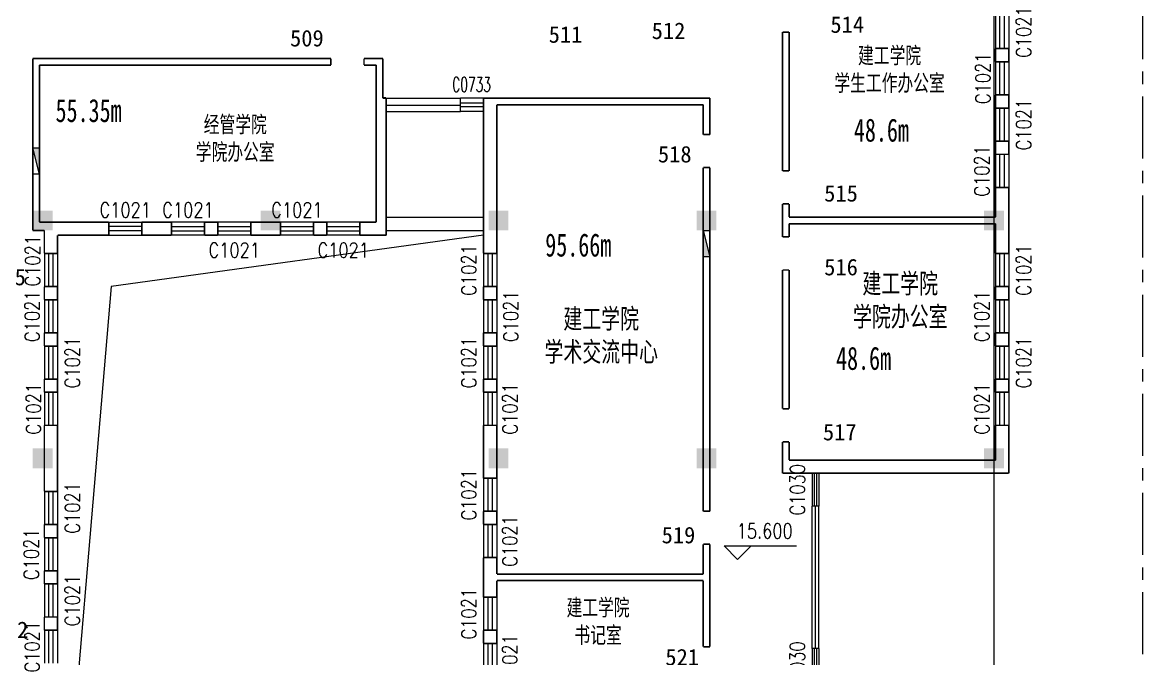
# Model space of a CAD drawing. Extents: x 2719331 to 3465925, y -270324 to -167476.
# Drawn here: x 3397543 to 3431458, y -206462 to -187212 of the extents above; entities that cross this region are included whole.
import ezdxf
from ezdxf.enums import TextEntityAlignment as Align

# ---------------------------------------------------------------- set-up
doc = ezdxf.new("R2010")
doc.units = 0
doc.header["$LTSCALE"] = 1500
doc.header["$MEASUREMENT"] = 0
doc.linetypes.add('CENTER', pattern=[2, 1.25, -0.25, 0.25, -0.25])
doc.layers.get('0').update_dxf_attribs({"linetype": 'CONTINUOUS', "lineweight": 0})
for name, color, linetype, lineweight in [('COLUMN', 7, 'CONTINUOUS', 5), ('DOTE', 7, 'CENTER', 5), ('OTHER', 7, 'CONTINUOUS', 5), ('PUB_DIM', 250, 'CONTINUOUS', 5), ('WALL', 7, 'CONTINUOUS', 5), ('WINDOW', 7, 'CONTINUOUS', 5), ('WINDOW_TEXT', 7, 'CONTINUOUS', 5), ('我的', 7, 'CONTINUOUS', 5), ('消火栓', 7, 'CONTINUOUS', 5), ('看线', 7, 'CONTINUOUS', 5)]:
    doc.layers.add(name, color=color, linetype=linetype, lineweight=lineweight)
doc.layers.add('中文', color=4, linetype='CONTINUOUS')
doc.layers.add('地面', color=250, linetype='CONTINUOUS')
doc.styles.add('_SIMPLEX', font='SIMPLEX.shx', dxfattribs={"width": 0.6})
doc.styles.add('DIM_FONT', font='romans.shx', dxfattribs={"width": 0.6})
doc.styles.add('HZ4', font='SimSun.ttf', dxfattribs={"width": 0.7, "height": 700})
doc.styles.add('SIMPLEX', font='SIMPLEX.SHX', dxfattribs={"width": 0.6})
doc.styles.get("Standard").update_dxf_attribs({"font": 'SIMHEI.TTF', "height": 1.2})

# ---------------------------------------------------------------- blocks, each defined once
blk = doc.blocks.new('_FZH')
blk.add_solid([(0.5, -0.5), (-0.5, -0.5), (0.5, 0.5), (-0.5, 0.5)])
blk = doc.blocks.new('A$C68C06AB7')
at = {"layer": '消火栓'}
blk.add_hatch(color=256, dxfattribs=at).paths.add_polyline_path([(800, 200), (0, 200), (800, 0)])
blk.add_line((0, 200), (800, 0), dxfattribs=at)
blk.add_lwpolyline([(0, 200), (0, 0), (800, 0), (800, 200)], close=True, dxfattribs=at)
blk = doc.blocks.new('_WBLK')
for p, q in [((-0.5, 0.5), (0.5, 0.5)), ((0.5, 0.167), (-0.5, 0.167)), ((0.5, -0.167), (-0.5, -0.167)), ((-0.5, -0.5), (0.5, -0.5))]:
    blk.add_line(p, q)
at = {"layer": 'WINDOW_TEXT', "style": 'SIMPLEX', "flags": 9}
blk.add_attdef('A', text='', height=1, dxfattribs=at).set_placement((0, 1.5), align=Align.MIDDLE)
blk = doc.blocks.new('M_B0OPK')
for p, q in [((-0.5, 0.5), (0.5, 0.5)), ((0.5, 0.167), (-0.5, 0.167)), ((0.5, -0.167), (-0.5, -0.167)), ((-0.5, -0.5), (0.5, -0.5))]:
    blk.add_line(p, q)

msp = doc.modelspace()

# ---------------------------------------------------------------- linework, layer by layer
at = {"lineweight": 0}
for p, q in [((3411507.2, -189504.1), (3410807.2, -189504.1)), ((3411507.2, -189904.1), (3410807.2, -189904.1)), ((3410814, -189645.7), (3411514, -189645.7)), ((3410814, -189760.1), (3411514, -189760.1))]:
    msp.add_line(p, q, dxfattribs=at)
at = {"layer": 'DOTE', "lineweight": 0}
msp.add_line((3431457.6, -177451.6), (3431457.2, -216276.2), dxfattribs=at)
at = {"layer": 'OTHER', "lineweight": 0}
msp.add_lwpolyline([(3411507.2, -193653.9), (3400225.6, -195204.1), (3398607.2, -214304.1)], dxfattribs=at)
at = {"layer": 'PUB_DIM', "lineweight": 0}
for p, q in [((3419197.6, -203462.9), (3418785.1, -203050.4)), ((3418785.1, -203050.4), (3420981.4, -203050.4)), ((3419610.1, -203050.4), (3419197.6, -203462.9))]:
    msp.add_line(p, q, dxfattribs=at)
at = {"layer": 'WALL', "lineweight": 0}
msp.add_line((3427007.2, -193304.2), (3427007.2, -200454.1), dxfattribs=at)
at = {"layer": 'WALL', "lineweight": 0, "const_width": 50}
for points in [[(3420557.1, -187504.1), (3420557.1, -191704.1)], [(3420557.1, -187504.1), (3420757.2, -187504.1)], [(3420757.1, -191704.1), (3420757.1, -187504.1)], [(3427407.2, -188004.1), (3427007.2, -188004.1)], [(3427007.2, -188004.1), (3427007.2, -188404.1)], [(3427407.2, -188404.1), (3427407.2, -188004.1)], [(3397857.2, -188304.1), (3397857.2, -193504.1)], [(3397857.2, -188304.1), (3406885.2, -188304.1)], [(3398057.2, -188504.1), (3398057.2, -193253.9)], [(3406885.2, -188504.1), (3398057.2, -188504.1)], [(3406885.2, -188304.1), (3406885.2, -188504.1)], [(3407885.2, -188304.1), (3407885.2, -188504.1)], [(3408457.2, -188304.1), (3407885.2, -188304.1)], [(3408257.2, -188504.1), (3407885.2, -188504.1)], [(3408257.2, -188504.1), (3408257.2, -193253.9)], [(3408457.2, -188304.1), (3408457.2, -189504.1)], [(3427407.2, -188404.1), (3427007.2, -188404.1)], [(3408462, -189494.8), (3408550.4, -189494.8)], [(3408557.2, -189504.1), (3408557.2, -193653.9)], [(3418357.2, -189504.1), (3411507.2, -189504.1)], [(3411507.2, -194204.1), (3411507.2, -189504.1)], [(3413357.2, -189504.1), (3411707.2, -189504.1)], [(3418357.2, -190604.1), (3418357.2, -189504.1)], [(3427407.2, -189404.1), (3427007.2, -189404.1)], [(3427007.2, -189404.1), (3427007.2, -189804.1)], [(3427407.2, -189804.1), (3427407.2, -189404.1)], [(3418157.2, -189704.1), (3411907.2, -189704.1)], [(3411907.2, -194204.1), (3411907.2, -189704.1)], [(3418157.2, -190604.1), (3418157.2, -189704.1)], [(3427007.2, -189704.2), (3427007.2, -193104.2)], [(3427407.2, -189804.1), (3427007.2, -189804.1)], [(3418157.1, -190604.1), (3418357.2, -190604.1)], [(3427407.2, -190804.1), (3427007.2, -190804.1)], [(3427007.2, -190804.1), (3427007.2, -191204.1)], [(3427407.2, -191204.1), (3427407.2, -190804.1)], [(3427407.2, -191204.1), (3427007.2, -191204.1)], [(3418157.2, -191604.1), (3418357.2, -191604.1)], [(3418157.2, -202004.1), (3418157.2, -191604.1)], [(3418357.2, -202004.1), (3418357.2, -191604.1)], [(3420557.1, -191704.1), (3420757.2, -191704.1)], [(3427407.2, -192204.1), (3427007.2, -192204.1)], [(3427007.2, -192204.1), (3427007.2, -193104.2)], [(3427407.2, -194204.1), (3427407.2, -192204.1)], [(3420557.1, -192704.1), (3420557.1, -193704.1)], [(3420557.2, -192704.1), (3420757.2, -192704.1)], [(3420757.1, -192704.1), (3420757.1, -193104.1)], [(3398057.2, -193253.9), (3400157.2, -193253.9)], [(3400157.2, -193653.9), (3400157.2, -193253.9)], [(3401157.2, -193653.9), (3401157.2, -193253.9)], [(3401157.2, -193253.9), (3402057.2, -193253.9)], [(3402057.2, -193653.9), (3402057.2, -193253.9)], [(3403057.2, -193653.9), (3403057.2, -193253.9)], [(3403057.2, -193253.9), (3403457.2, -193253.9)], [(3403457.2, -193653.9), (3403457.2, -193253.9)], [(3404457.2, -193653.9), (3404457.2, -193253.9)], [(3404457.2, -193253.9), (3405357.2, -193253.9)], [(3405357.2, -193653.9), (3405357.2, -193253.9)], [(3406357.2, -193653.9), (3406357.2, -193253.9)], [(3406357.2, -193253.9), (3406757.2, -193253.9)], [(3406757.2, -193653.9), (3406757.2, -193253.9)], [(3407757.2, -193653.9), (3407757.2, -193253.9)], [(3407757.2, -193253.9), (3408257.2, -193253.9)], [(3420757.1, -193304.1), (3420757.1, -193704.1)], [(3420757.2, -193104.1), (3427007.2, -193104.2)], [(3420757.2, -193304.1), (3427007.2, -193304.2)], [(3427007.2, -193304.2), (3427007.2, -194204.1)], [(3397857.2, -193504.1), (3398207.2, -193504.1)], [(3398207.2, -193504.1), (3398207.2, -194204.1)], [(3398607.2, -193653.9), (3400157.2, -193653.9)], [(3398607.2, -194204.1), (3398607.2, -193653.9)], [(3401157.2, -193653.9), (3402057.2, -193653.9)], [(3403057.2, -193653.9), (3403457.2, -193653.9)], [(3404457.2, -193653.9), (3405357.2, -193653.9)], [(3406357.2, -193653.9), (3406757.2, -193653.9)], [(3407757.2, -193653.9), (3408557.2, -193653.9)], [(3420557.2, -193704.1), (3420757.2, -193704.1)], [(3398607.2, -194204.1), (3398207.2, -194204.1)], [(3411907.2, -194204.1), (3411507.2, -194204.1)], [(3427407.2, -194204.1), (3427007.2, -194204.1)], [(3420557.1, -194704.1), (3420757.2, -194704.1)], [(3420557.1, -194704.1), (3420557.1, -198904.1)], [(3420757.1, -198904.1), (3420757.1, -194704.1)], [(3398607.2, -195204.1), (3398207.2, -195204.1)], [(3398207.2, -195204.1), (3398207.2, -195604.1)], [(3398607.2, -195604.1), (3398607.2, -195204.1)], [(3411507.2, -195604.1), (3411507.2, -195204.1)], [(3411907.2, -195204.1), (3411507.2, -195204.1)], [(3411907.2, -195604.1), (3411907.2, -195204.1)], [(3427407.2, -195204.1), (3427007.2, -195204.1)], [(3427007.2, -195204.1), (3427007.2, -195604.1)], [(3427407.2, -195604.1), (3427407.2, -195204.1)], [(3398607.2, -195604.1), (3398207.2, -195604.1)], [(3411907.2, -195604.1), (3411507.2, -195604.1)], [(3427407.2, -195604.1), (3427007.2, -195604.1)], [(3398607.2, -196604.1), (3398207.2, -196604.1)], [(3398207.2, -196604.1), (3398207.2, -197004.1)], [(3398607.2, -197004.1), (3398607.2, -196604.1)], [(3411507.2, -197004.1), (3411507.2, -196604.1)], [(3411907.2, -196604.1), (3411507.2, -196604.1)], [(3411907.2, -197004.1), (3411907.2, -196604.1)], [(3427407.2, -196604.1), (3427007.2, -196604.1)], [(3427007.2, -196604.1), (3427007.2, -197004.1)], [(3427407.2, -197004.1), (3427407.2, -196604.1)], [(3398607.2, -197004.1), (3398207.2, -197004.1)], [(3411907.2, -197004.1), (3411507.2, -197004.1)], [(3427407.2, -197004.1), (3427007.2, -197004.1)], [(3398607.2, -198004.1), (3398207.2, -198004.1)], [(3398207.2, -198004.1), (3398207.2, -198404.1)], [(3398607.2, -198404.1), (3398607.2, -198004.1)], [(3411507.2, -198404.1), (3411507.2, -198004.1)], [(3411907.2, -198004.1), (3411507.2, -198004.1)], [(3411907.2, -198404.1), (3411907.2, -198004.1)], [(3427407.2, -198004.1), (3427007.2, -198004.1)], [(3427007.2, -198004.1), (3427007.2, -198404.1)], [(3427407.2, -198404.1), (3427407.2, -198004.1)], [(3398607.2, -198404.1), (3398207.2, -198404.1)], [(3411907.2, -198404.1), (3411507.2, -198404.1)], [(3427407.2, -198404.1), (3427007.2, -198404.1)], [(3420557.1, -198904.1), (3420757.2, -198904.1)], [(3398607.2, -199404.1), (3398207.2, -199404.1)], [(3398207.2, -199404.1), (3398207.2, -201404.1)], [(3398607.2, -201404.1), (3398607.2, -199404.1)], [(3411507.2, -201004.1), (3411507.2, -199404.1)], [(3411907.2, -199404.1), (3411507.2, -199404.1)], [(3411907.2, -201004.1), (3411907.2, -199404.1)], [(3427407.2, -199404.1), (3427007.2, -199404.1)], [(3427007.2, -199404.1), (3427007.2, -200454.1)], [(3427407.2, -200854.1), (3427407.2, -199404.1)], [(3420557.1, -199904.1), (3420757.2, -199904.1)], [(3420557.1, -199904.1), (3420557.1, -200854.1)], [(3420757.1, -199904.1), (3420757.1, -200454.1)], [(3427007.2, -200454.1), (3420757.2, -200454.1)], [(3411907.2, -201004.1), (3411507.2, -201004.1)], [(3427407.2, -200854.1), (3420557.2, -200854.1)], [(3398607.2, -201404.1), (3398207.2, -201404.1)], [(3411507.2, -202404.1), (3411507.2, -202004.1)], [(3411907.2, -202004.1), (3411507.2, -202004.1)], [(3411907.2, -202404.1), (3411907.2, -202004.1)], [(3418157.1, -202004.1), (3418357.2, -202004.1)], [(3398607.2, -202404.1), (3398207.2, -202404.1)], [(3398207.2, -202404.1), (3398207.2, -202804.1)], [(3398607.2, -202804.1), (3398607.2, -202404.1)], [(3411907.2, -202404.1), (3411507.2, -202404.1)], [(3398607.2, -202804.1), (3398207.2, -202804.1)], [(3418157.2, -203004.1), (3418357.2, -203004.1)], [(3418157.2, -203904.1), (3418157.2, -203004.1)], [(3418357.2, -206104.1), (3418357.2, -203004.1)], [(3411507.2, -204604.1), (3411507.2, -203404.1)], [(3411907.2, -203404.1), (3411507.2, -203404.1)], [(3411907.2, -203904.1), (3411907.2, -203404.1)], [(3398607.2, -203804.1), (3398207.2, -203804.1)], [(3398207.2, -203804.1), (3398207.2, -204204.1)], [(3398607.2, -204204.1), (3398607.2, -203804.1)], [(3418157.2, -203904.1), (3411907.2, -203904.1)], [(3411907.2, -204604.1), (3411907.2, -204104.1)], [(3411907.2, -204104.1), (3418157.2, -204104.1)], [(3418157.2, -206104.1), (3418157.2, -204104.1)], [(3398607.2, -204204.1), (3398207.2, -204204.1)], [(3411907.2, -204604.1), (3411507.2, -204604.1)], [(3398607.2, -205204.1), (3398207.2, -205204.1)], [(3398207.2, -205204.1), (3398207.2, -205604.1)], [(3398607.2, -205604.1), (3398607.2, -205204.1)], [(3398607.2, -205604.1), (3398207.2, -205604.1)], [(3411507.2, -206004.1), (3411507.2, -205604.1)], [(3411907.2, -205604.1), (3411507.2, -205604.1)], [(3411907.2, -206004.1), (3411907.2, -205604.1)], [(3411907.2, -206004.1), (3411507.2, -206004.1)], [(3418357.2, -206104.1), (3418157.1, -206104.1)]]:
    msp.add_lwpolyline(points, dxfattribs=at)
at = {"layer": 'WINDOW', "lineweight": 0}
for p, q in [((3408457.2, -189504.1), (3410807.2, -189504.1)), ((3410807.2, -189904.1), (3410807.2, -189504.1)), ((3408543.5, -189713.1), (3410793.5, -189713.1)), ((3408557.2, -189904.1), (3410807.2, -189904.1)), ((3421657.2, -201854.1), (3421457.2, -201854.1)), ((3421457.2, -206154.1), (3421457.2, -201854.1)), ((3421657.2, -201854.1), (3421457.2, -201854.1)), ((3421557.2, -206154.1), (3421557.2, -201854.1)), ((3421657.2, -206154.1), (3421657.2, -201854.1)), ((3421657.2, -206154.1), (3421457.2, -206154.1)), ((3421657.2, -206154.1), (3421457.2, -206154.1))]:
    msp.add_line(p, q, dxfattribs=at)
at = {"layer": '我的', "lineweight": 0}
msp.add_line((3426958.1, -177424.7), (3426957.7, -248943.8), dxfattribs=at)
at = {"layer": '看线', "lineweight": 0}
for p, q in [((3408557.2, -193104.1), (3411507.2, -193104.1)), ((3408557.2, -193504.1), (3411507.2, -193504.1))]:
    msp.add_line(p, q, dxfattribs=at)

# ---------------------------------------------------------------- block references
at = {"layer": 'COLUMN', "lineweight": 0, "xscale": 600, "yscale": 600, "zscale": 600}
for p in [(3398157.2, -193204.1), (3405057.2, -193204.1), (3411957.2, -193204.1), (3418257.2, -193204.1), (3426957.2, -193204.1), (3398157.2, -200404.1), (3411957.2, -200404.1), (3418257.2, -200404.1), (3426957.2, -200404.1)]:
    msp.add_blockref('_FZH', p, dxfattribs=at)
at = {"layer": 'WINDOW', "lineweight": 0}
ref = msp.add_blockref('_WBLK', (3427207.2, -187504.1), dxfattribs=dict(at, xscale=1000, yscale=400.000000053551, zscale=1000, rotation=270))
ref.add_attrib('A', 'C1021', dxfattribs={"layer": 'WINDOW_TEXT', "height": 450, "rotation": 90, "style": '_SIMPLEX', "width": 0.8, "flags": 8}).set_placement((3427857.2, -187504.1), align=Align.MIDDLE)
ref = msp.add_blockref('_WBLK', (3427207.2, -188904.1), dxfattribs=dict(at, xscale=1000, yscale=400.000000053551, zscale=1000, rotation=270))
ref.add_attrib('A', 'C1021', dxfattribs={"layer": 'WINDOW_TEXT', "height": 450, "rotation": 90, "style": '_SIMPLEX', "width": 0.8, "flags": 8}).set_placement((3426623.2, -188904.1), align=Align.MIDDLE)
ref = msp.add_blockref('_WBLK', (3427207.2, -190304.1), dxfattribs=dict(at, xscale=1000, yscale=400.000000053551, zscale=1000, rotation=270))
ref.add_attrib('A', 'C1021', dxfattribs={"layer": 'WINDOW_TEXT', "height": 450, "rotation": 90, "style": '_SIMPLEX', "width": 0.8, "flags": 8}).set_placement((3427857.2, -190304.1), align=Align.MIDDLE)
ref = msp.add_blockref('_WBLK', (3427207.2, -191704.1), dxfattribs=dict(at, xscale=1000, yscale=400.000000053551, zscale=1000, rotation=270))
ref.add_attrib('A', 'C1021', dxfattribs={"layer": 'WINDOW_TEXT', "height": 450, "rotation": 90, "style": '_SIMPLEX', "width": 0.8, "flags": 8}).set_placement((3426592.8, -191704.1), align=Align.MIDDLE)
ref = msp.add_blockref('_WBLK', (3400657.2, -193453.9), dxfattribs=dict(at, xscale=-1000, yscale=400.000000053551, zscale=1000, rotation=180))
ref.add_attrib('A', 'C1021', dxfattribs={"layer": 'WINDOW_TEXT', "height": 450, "style": '_SIMPLEX', "width": 0.8, "flags": 8}).set_placement((3400657.2, -192887.6), align=Align.MIDDLE)
ref = msp.add_blockref('_WBLK', (3402557.2, -193453.9), dxfattribs=dict(at, xscale=1000, yscale=400.000000053551, zscale=1000, rotation=180))
ref.add_attrib('A', 'C1021', dxfattribs={"layer": 'WINDOW_TEXT', "height": 450, "style": '_SIMPLEX', "width": 0.8, "flags": 8}).set_placement((3402557.2, -192887.6), align=Align.MIDDLE)
ref = msp.add_blockref('_WBLK', (3405857.2, -193453.9), dxfattribs=dict(at, xscale=1000, yscale=400.000000053551, zscale=1000, rotation=180))
ref.add_attrib('A', 'C1021', dxfattribs={"layer": 'WINDOW_TEXT', "height": 450, "style": '_SIMPLEX', "width": 0.8, "flags": 8}).set_placement((3405857.2, -192887.6), align=Align.MIDDLE)
ref = msp.add_blockref('_WBLK', (3403957.2, -193453.9), dxfattribs=dict(at, xscale=1000, yscale=400.000000053551, zscale=1000, rotation=180))
ref.add_attrib('A', 'C1021', dxfattribs={"layer": 'WINDOW_TEXT', "height": 450, "style": '_SIMPLEX', "width": 0.8, "flags": 8}).set_placement((3403957.2, -194103.9), align=Align.MIDDLE)
ref = msp.add_blockref('_WBLK', (3407257.2, -193453.9), dxfattribs=dict(at, xscale=1000, yscale=400.000000053551, zscale=1000, rotation=180))
ref.add_attrib('A', 'C1021', dxfattribs={"layer": 'WINDOW_TEXT', "height": 450, "style": '_SIMPLEX', "width": 0.8, "flags": 8}).set_placement((3407257.2, -194103.9), align=Align.MIDDLE)
ref = msp.add_blockref('_WBLK', (3398407.2, -194704.1), dxfattribs=dict(at, xscale=1000, yscale=400.000000053551, zscale=1000, rotation=270))
ref.add_attrib('A', 'C1021', dxfattribs={"layer": 'WINDOW_TEXT', "height": 450, "rotation": 90, "style": '_SIMPLEX', "width": 0.8, "flags": 8}).set_placement((3397852.7, -194424.5), align=Align.MIDDLE)
ref = msp.add_blockref('_WBLK', (3411707.2, -194704.1), dxfattribs=dict(at, xscale=-1000, yscale=400.000000053551, zscale=1000, rotation=90))
ref.add_attrib('A', 'C1021', dxfattribs={"layer": 'WINDOW_TEXT', "height": 450, "rotation": 90, "style": '_SIMPLEX', "width": 0.8, "flags": 8}).set_placement((3411057.2, -194704.1), align=Align.MIDDLE)
ref = msp.add_blockref('_WBLK', (3427207.2, -194704.1), dxfattribs=dict(at, xscale=1000, yscale=400.000000053551, zscale=1000, rotation=270))
ref.add_attrib('A', 'C1021', dxfattribs={"layer": 'WINDOW_TEXT', "height": 450, "rotation": 90, "style": '_SIMPLEX', "width": 0.8, "flags": 8}).set_placement((3427857.2, -194704.1), align=Align.MIDDLE)
ref = msp.add_blockref('_WBLK', (3398407.2, -196104.1), dxfattribs=dict(at, xscale=1000, yscale=400.000000053551, zscale=1000, rotation=270))
ref.add_attrib('A', 'C1021', dxfattribs={"layer": 'WINDOW_TEXT', "height": 450, "rotation": 90, "style": '_SIMPLEX', "width": 0.8, "flags": 8}).set_placement((3397840.9, -196104.1), align=Align.MIDDLE)
ref = msp.add_blockref('_WBLK', (3411707.2, -196104.1), dxfattribs=dict(at, xscale=-1000, yscale=400.000000053551, zscale=1000, rotation=90))
ref.add_attrib('A', 'C1021', dxfattribs={"layer": 'WINDOW_TEXT', "height": 450, "rotation": 90, "style": '_SIMPLEX', "width": 0.8, "flags": 8}).set_placement((3412328.9, -196104.1), align=Align.MIDDLE)
ref = msp.add_blockref('_WBLK', (3427207.2, -196104.1), dxfattribs=dict(at, xscale=1000, yscale=400.000000053551, zscale=1000, rotation=270))
ref.add_attrib('A', 'C1021', dxfattribs={"layer": 'WINDOW_TEXT', "height": 450, "rotation": 90, "style": '_SIMPLEX', "width": 0.8, "flags": 8}).set_placement((3426592.8, -196104.1), align=Align.MIDDLE)
ref = msp.add_blockref('_WBLK', (3398407.2, -197504.1), dxfattribs=dict(at, xscale=1000, yscale=400.000000053551, zscale=1000, rotation=270))
ref.add_attrib('A', 'C1021', dxfattribs={"layer": 'WINDOW_TEXT', "height": 450, "rotation": 90, "style": '_SIMPLEX', "width": 0.8, "flags": 8}).set_placement((3399057.2, -197504.1), align=Align.MIDDLE)
ref = msp.add_blockref('_WBLK', (3411707.2, -197504.1), dxfattribs=dict(at, xscale=-1000, yscale=400.000000053551, zscale=1000, rotation=90))
ref.add_attrib('A', 'C1021', dxfattribs={"layer": 'WINDOW_TEXT', "height": 450, "rotation": 90, "style": '_SIMPLEX', "width": 0.8, "flags": 8}).set_placement((3411057.2, -197504.1), align=Align.MIDDLE)
ref = msp.add_blockref('_WBLK', (3427207.2, -197504.1), dxfattribs=dict(at, xscale=1000, yscale=400.000000053551, zscale=1000, rotation=270))
ref.add_attrib('A', 'C1021', dxfattribs={"layer": 'WINDOW_TEXT', "height": 450, "rotation": 90, "style": '_SIMPLEX', "width": 0.8, "flags": 8}).set_placement((3427857.2, -197504.1), align=Align.MIDDLE)
ref = msp.add_blockref('_WBLK', (3398407.2, -198904.1), dxfattribs=dict(at, xscale=1000, yscale=400.000000053551, zscale=1000, rotation=270))
ref.add_attrib('A', 'C1021', dxfattribs={"layer": 'WINDOW_TEXT', "height": 450, "rotation": 90, "style": '_SIMPLEX', "width": 0.8, "flags": 8}).set_placement((3397878.1, -198904.1), align=Align.MIDDLE)
ref = msp.add_blockref('_WBLK', (3411707.2, -198904.1), dxfattribs=dict(at, xscale=-1000, yscale=400.000000053551, zscale=1000, rotation=90))
ref.add_attrib('A', 'C1021', dxfattribs={"layer": 'WINDOW_TEXT', "height": 450, "rotation": 90, "style": '_SIMPLEX', "width": 0.8, "flags": 8}).set_placement((3412306.9, -198904.1), align=Align.MIDDLE)
ref = msp.add_blockref('_WBLK', (3427207.2, -198904.1), dxfattribs=dict(at, xscale=1000, yscale=400.000000053551, zscale=1000, rotation=270))
ref.add_attrib('A', 'C1021', dxfattribs={"layer": 'WINDOW_TEXT', "height": 450, "rotation": 90, "style": '_SIMPLEX', "width": 0.8, "flags": 8}).set_placement((3426592.8, -198904.1), align=Align.MIDDLE)
ref = msp.add_blockref('M_B0OPK', (3421557.2, -201354.1), dxfattribs=dict(at, xscale=-1000, yscale=200.0000023199245, zscale=1000, rotation=89.99999986700003))
ref.add_attrib('A', 'C1030', dxfattribs={"layer": 'WINDOW_TEXT', "height": 450, "rotation": 90, "style": '_SIMPLEX', "width": 0.8, "flags": 8}).set_placement((3421007.2, -201354.1), align=Align.MIDDLE)
ref = msp.add_blockref('_WBLK', (3411707.2, -201504.1), dxfattribs=dict(at, xscale=-1000, yscale=400.000000053551, zscale=1000, rotation=90))
ref.add_attrib('A', 'C1021', dxfattribs={"layer": 'WINDOW_TEXT', "height": 450, "rotation": 90, "style": '_SIMPLEX', "width": 0.8, "flags": 8}).set_placement((3411057.2, -201504.1), align=Align.MIDDLE)
ref = msp.add_blockref('_WBLK', (3398407.2, -201904.1), dxfattribs=dict(at, xscale=1000, yscale=400.000000053551, zscale=1000, rotation=270))
ref.add_attrib('A', 'C1021', dxfattribs={"layer": 'WINDOW_TEXT', "height": 450, "rotation": 90, "style": '_SIMPLEX', "width": 0.8, "flags": 8}).set_placement((3399057.2, -201904.1), align=Align.MIDDLE)
ref = msp.add_blockref('_WBLK', (3411707.2, -202904.1), dxfattribs=dict(at, xscale=-1000, yscale=400.000000053551, zscale=1000, rotation=90))
ref.add_attrib('A', 'C1021', dxfattribs={"layer": 'WINDOW_TEXT', "height": 450, "rotation": 90, "style": '_SIMPLEX', "width": 0.8, "flags": 8}).set_placement((3412301.7, -202904.1), align=Align.MIDDLE)
ref = msp.add_blockref('_WBLK', (3398407.2, -203304.1), dxfattribs=dict(at, xscale=1000, yscale=400.000000053551, zscale=1000, rotation=270))
ref.add_attrib('A', 'C1021', dxfattribs={"layer": 'WINDOW_TEXT', "height": 450, "rotation": 90, "style": '_SIMPLEX', "width": 0.8, "flags": 8}).set_placement((3397812.9, -203304.1), align=Align.MIDDLE)
ref = msp.add_blockref('_WBLK', (3398407.2, -204704.1), dxfattribs=dict(at, xscale=1000, yscale=400.000000053551, zscale=1000, rotation=270))
ref.add_attrib('A', 'C1021', dxfattribs={"layer": 'WINDOW_TEXT', "height": 450, "rotation": 90, "style": '_SIMPLEX', "width": 0.8, "flags": 8}).set_placement((3399057.2, -204704.1), align=Align.MIDDLE)
ref = msp.add_blockref('_WBLK', (3411707.2, -205104.1), dxfattribs=dict(at, xscale=-1000, yscale=400.000000053551, zscale=1000, rotation=90))
ref.add_attrib('A', 'C1021', dxfattribs={"layer": 'WINDOW_TEXT', "height": 450, "rotation": 90, "style": '_SIMPLEX', "width": 0.8, "flags": 8}).set_placement((3411057.2, -205104.1), align=Align.MIDDLE)
ref = msp.add_blockref('_WBLK', (3398407.2, -206104.1), dxfattribs=dict(at, xscale=1000, yscale=400.000000053551, zscale=1000, rotation=270))
ref.add_attrib('A', 'C1021', dxfattribs={"layer": 'WINDOW_TEXT', "height": 450, "rotation": 90, "style": '_SIMPLEX', "width": 0.8, "flags": 8}).set_placement((3397840.6, -206104.1), align=Align.MIDDLE)
ref = msp.add_blockref('_WBLK', (3411707.2, -206504.1), dxfattribs=dict(at, xscale=-1000, yscale=400.000000053551, zscale=1000, rotation=90))
ref.add_attrib('A', 'C1021', dxfattribs={"layer": 'WINDOW_TEXT', "height": 450, "rotation": 90, "style": '_SIMPLEX', "width": 0.8, "flags": 8}).set_placement((3412301.7, -206504.1), align=Align.MIDDLE)
ref = msp.add_blockref('M_B0OPK', (3421557.2, -206654.1), dxfattribs=dict(at, xscale=1000, yscale=200.0000023199245, zscale=1000, rotation=270))
ref.add_attrib('A', 'C1030', dxfattribs={"layer": 'WINDOW_TEXT', "height": 450, "rotation": 90, "style": '_SIMPLEX', "width": 0.8, "flags": 8}).set_placement((3421003.9, -206720.8), align=Align.MIDDLE)
at = {"layer": '消火栓', "lineweight": 0, "xscale": -1}
for p, rotation in [((3397857.2, -191804.1), 270), ((3418357.2, -193504.1), 90)]:
    msp.add_blockref('A$C68C06AB7', p, dxfattribs=dict(at, rotation=rotation))

# ---------------------------------------------------------------- texts
at = {"linetype": 'ByBlock', "lineweight": 0, "insert": (3411141.5, -189089.6), "char_height": 450, "attachment_point": 5, "rotation": 359.99982, "style": 'DIM_FONT'}
msp.add_mtext('C0733', dxfattribs=at)
at = {"layer": 'PUB_DIM', "lineweight": 0, "style": 'DIM_FONT', "width": 0.8}
msp.add_text('15.600', height=450, rotation=360, dxfattribs=at).set_placement((3420016.3, -202600.4), align=Align.MIDDLE)
at = {"layer": '中文', "char_height": 500, "width": 6011.563, "attachment_point": 1}
for s, insert in [('{\\fFangSong_GB2312|b0|i0|c134|p49;\\C0;514}', (3422005.1, -187027.3)), ('{\\fFangSong_GB2312|b0|i0|c134|p49;\\C0;509}', (3405645.9, -187439.4)), ('{\\fFangSong_GB2312|b0|i0|c134|p49;\\C0;511}', (3413476.5, -187327.6)), ('{\\fFangSong_GB2312|b0|i0|c134|p49;\\C0;512}', (3416594.9, -187215)), ('{\\fFangSong_GB2312|b0|i0|c134|p49;\\C0;518}', (3416783.7, -190949.7)), ('{\\fFangSong_GB2312|b0|i0|c134|p49;\\C0;515}', (3421817.2, -192132.9)), ('{\\fFangSong_GB2312|b0|i0|c134|p49;\\C0;516}', (3421817.2, -194365.6)), ('{\\fFangSong_GB2312|b0|i0|c134|p49;\\C0;505}', (3396627.8, -194666.5)), ('{\\fFangSong_GB2312|b0|i0|c134|p49;\\C0;517}', (3421779.7, -199358.5)), ('{\\fFangSong_GB2312|b0|i0|c134|p49;\\C0;519}', (3416896.5, -202474.7)), ('{\\fFangSong_GB2312|b0|i0|c134|p49;\\C0;502}', (3396701.8, -205342)), ('{\\fFangSong_GB2312|b0|i0|c134|p49;\\C0;521}', (3417008.6, -206168.4))]:
    msp.add_mtext(s, dxfattribs=dict(at, insert=insert))
at = {"layer": '地面', "lineweight": 25, "char_height": 700, "attachment_point": 1, "style": 'HZ4'}
for s, insert, width in [('{\\C3;55.35m}', (3398546.9, -189526.8), 2822.5), ('{\\C3;48.6m}', (3422717.1, -190120.7), 3348.16), ('{\\C3;95.66m}', (3413372.8, -193596.9), 4212.2), ('{\\C3;48.6m}', (3422177, -197025.5), 3348.16)]:
    msp.add_mtext(s, dxfattribs=dict(at, insert=insert, width=width))
at = {"layer": '我的', "lineweight": 25, "attachment_point": 2, "style": 'HZ4'}
for s, insert, char_height, width in [('{\\f宋体|b0|i0|c134|p2;建工学院\\P学生工作办公室}', (3423797.4, -187958.3), 500, 3592.62), ('{\\f宋体|b0|i0|c134|p2;经管学院\\P学院办公室}', (3403987.1, -190046.4), 500, 4526.82), ('{\\f宋体|b0|i0|c134|p2;建工学院\\P学院办公室}', (3424120.9, -194811.8), 600, 4526.82), ('{\\fFangSong_GB2312|b0|i0|c134|p49;\\P\\f宋体|b0|i0|c134|p2;建工学院\\P学术交流中心}', (3415066.6, -194877.3), 600, 4790.174), ('{\\f宋体|b0|i0|c134|p2;建工学院\\P书记室}', (3414971.8, -204665), 500, 4526.82)]:
    msp.add_mtext(s, dxfattribs=dict(at, insert=insert, char_height=char_height, width=width))

doc.saveas('drawing.dxf')
